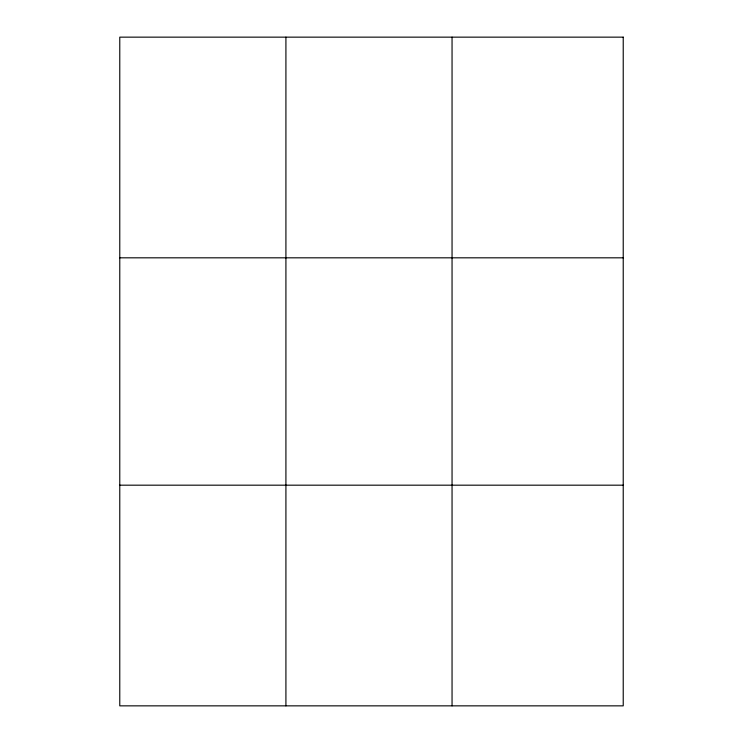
<?xml version="1.0" encoding="UTF-8"?>
<svg xmlns="http://www.w3.org/2000/svg" width="743" height="743" viewBox="0 0 743 743"><rect width="100%" height="100%" fill="white"/><g stroke="black" fill="none" stroke-linecap="round" stroke-linejoin="round"><path stroke-width="1.11" d="M285.916 705.85L285.916 37.15M452.05 705.85L452.05 37.15M119.772 257.821L623.228 257.821M119.772 485.179L623.228 485.179M623.228 37.15L623.228 705.85L119.772 705.85L119.772 37.15L623.228 37.15"/></g></svg>
